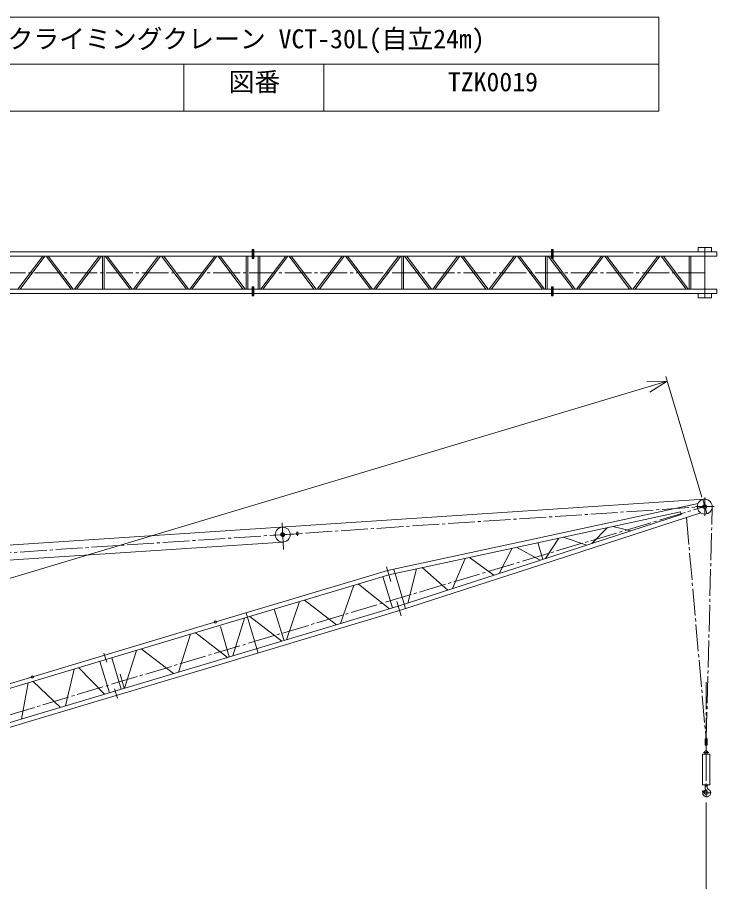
# Model space of a CAD drawing. Units: millimetres, scale not verified. Extents: x -17479 to 17501, y -24773 to 27267.
# Drawn here: x -3178 to 10909, y 9864 to 27267 of the extents above; entities that cross this region are included whole.
import ezdxf
from ezdxf.enums import TextEntityAlignment as Align

# ---------------------------------------------------------------- set-up
doc = ezdxf.new("R2010")
doc.units = ezdxf.units.MM
doc.header["$LTSCALE"] = 60
doc.linetypes.add('CHAIN2', pattern=[12, 9, -1, 1, -1])
for name, color, linetype, lineweight in [('0-3_05 寸法', 7, 'Continuous', 18), ('0-4_10 当社外形線', 3, 'Continuous', 18), ('0-5_12 当社中心線', 3, 'CHAIN2', 18)]:
    doc.layers.add(name, color=color, linetype=linetype, lineweight=lineweight)
doc.styles.add('ＭＳ ゴシック', font='')
doc.styles.get('ＭＳ ゴシック').set_extended_font_data('MS Gothic')

msp = doc.modelspace()

# ---------------------------------------------------------------- linework, layer by layer
at = {"layer": '0-3_05 寸法'}
for p, q in [((-10451.31, 26323.15), (9743.77, 26323.15)), ((177.37, 26323.15), (177.37, 25379.75)), ((2999.36, 26323.15), (2999.36, 25379.75)), ((10611.99, 17607.71), (9885.33, 20034.81)), ((9914.02, 19939.01), (9530.82, 19824.29)), ((-13173.46, 13026.8), (9530.82, 19824.29)), ((10698.69, 11456.78), (10698.69, 9175.48))]:
    msp.add_line(p, q, dxfattribs=at)
msp.add_lwpolyline([(-10451.31, 27266.54), (9743.77, 27266.54), (9743.77, 25379.75), (-10451.31, 25379.75)], close=True, dxfattribs=at)
msp.add_lwpolyline([(9500.08, 19926.96), (9914.02, 19939.01), (9561.56, 19721.61)], dxfattribs=at)
at = {"layer": '0-4_10 当社外形線'}
for p, q in [((10537.4, 22545.31), (10537.4, 22632.33)), ((10537.4, 22632.33), (10801.46, 22632.33)), ((10669.43, 22632.29), (10669.43, 21618.07)), ((10801.46, 22545.31), (10801.46, 22632.33)), ((1549.68, 22544.66), (-4442.32, 22544.7)), ((1549.69, 22455.56), (-4442.32, 22455.6)), ((-3165.68, 21794.69), (-2664.63, 22455.58)), ((-3123.02, 21794.69), (-2621.95, 22455.58)), ((-2096.02, 21794.69), (-2597.07, 22455.58)), ((-2053.36, 21794.68), (-2554.4, 22455.58)), ((-2028.47, 21794.68), (-1527.42, 22455.58)), ((-1985.81, 21794.68), (-1484.76, 22455.57)), ((-1463.31, 22455.58), (-1463.32, 21794.68)), ((-1429.32, 22455.58), (-1429.32, 21794.67)), ((-906.82, 21794.67), (-1407.87, 22455.58)), ((-864.16, 21794.67), (-1365.21, 22455.58)), ((-839.27, 21794.67), (-338.22, 22455.57)), ((-796.61, 21794.67), (-295.56, 22455.57)), ((230.38, 21794.66), (-270.67, 22455.57)), ((273.04, 21794.66), (-228.01, 22455.57)), ((297.93, 21794.67), (798.98, 22455.56)), ((340.6, 21794.67), (841.65, 22455.56)), ((1367.57, 21794.66), (866.52, 22455.56)), ((1410.24, 21794.66), (909.2, 22455.56)), ((1431.69, 22455.56), (1431.68, 21794.66)), ((1465.69, 22455.56), (1465.69, 21794.66)), ((1549.69, 22590.11), (1568.69, 22590.11)), ((1568.69, 22590.11), (1568.69, 22410.11)), ((1568.69, 22590.11), (1568.69, 22410.11)), ((1587.68, 22590.11), (1568.69, 22590.11)), ((1568.69, 22590.11), (1568.69, 22410.11)), ((1568.69, 22590.11), (1568.69, 22410.11)), ((7579.68, 22544.75), (1587.68, 22544.8)), ((7579.68, 22455.66), (1587.68, 22455.7)), ((1671.68, 22455.7), (1671.68, 21794.8)), ((1705.68, 22455.7), (1705.67, 21794.79)), ((1727.11, 21794.8), (2228.17, 22455.69)), ((1769.79, 21794.79), (2270.83, 22455.69)), ((2796.77, 21794.79), (2295.71, 22455.69)), ((2839.43, 21794.79), (2338.39, 22455.69)), ((2864.31, 21794.79), (3365.37, 22455.68)), ((2906.98, 21794.79), (3408.04, 22455.68)), ((3933.97, 21794.78), (3432.92, 22455.68)), ((3976.63, 21794.78), (3475.59, 22455.68)), ((4001.52, 21794.78), (4502.57, 22455.67)), ((4044.18, 21794.78), (4545.23, 22455.67)), ((4566.68, 22455.67), (4566.67, 21794.78)), ((4600.67, 22455.68), (4600.68, 21794.77)), ((5123.17, 21794.77), (4622.12, 22455.67)), ((5165.84, 21794.77), (4664.79, 22455.68)), ((5190.72, 21794.77), (5691.78, 22455.67)), ((5233.38, 21794.77), (5734.44, 22455.67)), ((6260.38, 21794.76), (5759.33, 22455.67)), ((6303.04, 21794.76), (5801.99, 22455.67)), ((6327.92, 21794.77), (6828.97, 22455.66)), ((6370.59, 21794.76), (6871.64, 22455.66)), ((7397.57, 21794.76), (6896.52, 22455.66)), ((7440.23, 21794.75), (6939.19, 22455.66)), ((7461.68, 22455.66), (7461.68, 21794.76)), ((7495.68, 22455.65), (7495.68, 21794.76)), ((8018.17, 21794.77), (7517.12, 22455.67)), ((8060.84, 21794.77), (7559.79, 22455.68)), ((7579.68, 22590.2), (7598.68, 22590.21)), ((7598.68, 22590.21), (7598.68, 22410.21)), ((7598.68, 22590.21), (7598.68, 22410.21)), ((7617.68, 22590.21), (7598.68, 22590.21)), ((7598.68, 22590.21), (7598.68, 22410.21)), ((7598.68, 22590.21), (7598.68, 22410.21)), ((10909.43, 22544.74), (7617.68, 22544.77)), ((10909.43, 22455.65), (7617.68, 22455.67)), ((8085.72, 21794.77), (8586.78, 22455.67)), ((8128.38, 21794.77), (8629.44, 22455.67)), ((9155.38, 21794.76), (8654.33, 22455.67)), ((9198.04, 21794.76), (8696.99, 22455.67)), ((9222.92, 21794.77), (9723.97, 22455.66)), ((9265.59, 21794.76), (9766.64, 22455.66)), ((10292.57, 21794.76), (9791.52, 22455.66)), ((10335.24, 21794.75), (9834.19, 22455.66)), ((10356.69, 22455.66), (10356.68, 21794.76)), ((10390.68, 22455.65), (10390.68, 21794.76)), ((10537.4, 22545.31), (10801.46, 22545.31)), ((10909.43, 22544.74), (10909.43, 22456.22)), ((1549.68, 21794.66), (-4442.32, 21794.69)), ((1549.68, 21840.11), (1568.69, 21840.11)), ((1568.69, 21840.11), (1568.68, 21660.11)), ((1568.69, 21840.11), (1568.68, 21660.11)), ((1568.69, 21840.11), (1568.68, 21660.11)), ((1568.69, 21840.11), (1568.68, 21660.11)), ((1587.68, 21840.11), (1568.69, 21840.11)), ((7579.67, 21794.76), (1587.67, 21794.79)), ((7579.67, 21840.21), (7598.68, 21840.21)), ((7598.68, 21840.21), (7598.68, 21660.21)), ((7598.68, 21840.21), (7598.68, 21660.21)), ((7617.67, 21840.21), (7598.68, 21840.21)), ((7598.68, 21840.21), (7598.68, 21660.21)), ((7598.68, 21840.21), (7598.68, 21660.21)), ((10909.43, 21794.75), (7617.67, 21794.77)), ((10909.43, 21794.75), (10909.43, 21706.23)), ((1549.68, 21705.56), (-4442.32, 21705.6)), ((7579.67, 21705.66), (1587.67, 21705.69)), ((10909.43, 21705.65), (7617.68, 21705.67)), ((10537.4, 21705.09), (10537.4, 21618.07)), ((10537.4, 21705.09), (10801.46, 21705.09)), ((10537.4, 21618.07), (10801.46, 21618.07)), ((10801.46, 21705.09), (10801.46, 21618.07)), ((-13147.06, 15988.55), (10659.06, 17565.44)), ((10711.63, 17274.89), (10627.08, 17557.33)), ((10179.17, 17310.97), (10195.99, 17254.78)), ((8393.22, 16671.54), (8712.05, 16994.11)), ((8817.65, 17016.92), (9177.98, 16925.43)), ((7462.15, 16370.32), (7726.81, 16781.32)), ((7814.72, 16800.3), (8291.74, 16638.71)), ((-13130.12, 15687.66), (2176, 16702.45)), ((6525.65, 16067.34), (6788.38, 16578.63)), ((7304.25, 16690.05), (7405.46, 16351.98)), ((5589.59, 15764.5), (5839.68, 16373.74)), ((5930.89, 16393.44), (6419.18, 16032.89)), ((4259.01, 16201.37), (4347.52, 15905.81)), ((4974.4, 16186.85), (5490.89, 15732.57)), ((4403.21, 16155.56), (4640.58, 15362.88)), ((4687.48, 15472.65), (4864.71, 16163.16)), ((4186.73, 16007.02), (4376.05, 15374.76)), ((3330.26, 15061.6), (3599.49, 15831.17)), ((2242.77, 14735.96), (2505.63, 15503.62)), ((2604.35, 15533.18), (3252.24, 15038.24)), ((4467.52, 15505.05), (4554.53, 15214.5)), ((1992.94, 15350.1), (2189.07, 14730.3)), ((1166.43, 14413.65), (1400.63, 15172.74)), ((1429.46, 15280.12), (1672.57, 14468.07)), ((1508.9, 15205.16), (2147.24, 14707.35)), ((916.78, 15005.15), (1091.59, 14391.24)), ((66.2, 14084.19), (309.96, 14846.14)), ((-1432.97, 14468.01), (-1377.02, 14281.06)), ((-1018.11, 13759.5), (-774.35, 14521.45)), ((-682, 14549.1), (-34.11, 14054.16)), ((-1513.24, 14300.24), (-1324.01, 13667.94)), ((-1273.73, 14371.91), (-1084.51, 13739.62)), ((-2033.38, 14144.5), (-2210.14, 13402.62)), ((-1419.81, 13639.27), (-1937.59, 14173.18)), ((-1023.74, 13761.55), (-1108.3, 14043.99)), ((-3096.27, 13137.28), (-2957.13, 13867.9)), ((-2861.34, 13896.58), (-2305.94, 13373.93)), ((-1217.94, 13749.49), (-1161.99, 13562.55)), ((10686.38, 11714.69), (10649.62, 11678.54)), ((10653.76, 11670.63), (10693.07, 11707.05)), ((10673.82, 11813.49), (10673.82, 11758.9)), ((10718.82, 11813.69), (10718.82, 11765.77))]:
    msp.add_line(p, q, dxfattribs=at)
for points in [[(1549.69, 22590.11), (1549.68, 22410.11), (1568.69, 22410.11)], [(1587.68, 22590.11), (1587.69, 22410.11), (1568.69, 22410.11)], [(7579.68, 22590.2), (7579.68, 22410.21), (7598.68, 22410.21)], [(7617.68, 22590.21), (7617.68, 22410.21), (7598.68, 22410.21)], [(1549.68, 21840.11), (1549.68, 21660.11), (1568.68, 21660.11)], [(1587.68, 21840.11), (1587.68, 21660.1), (1568.68, 21660.11)], [(7579.67, 21840.21), (7579.67, 21660.21), (7598.68, 21660.21)], [(7617.67, 21840.21), (7617.68, 21660.2), (7598.68, 21660.21)], [(4280.65, 16129.09), (7211.66, 16762.13), (10533.65, 17479.61)], [(4306.55, 16042.61), (7237.55, 16675.65), (10179.17, 17310.97)], [(10195.99, 17254.78), (7340.72, 16331.03), (4495.79, 15410.63)], [(10591.25, 17288.06), (7366.54, 16244.79), (4521.62, 15324.4)], [(6874.66, 16597.27), (7336.91, 16343.75), (7352.91, 16334.98)], [(-10003.06, 11852.05), (-9620.11, 11966.71), (-6267.2, 12970.69), (-2914.29, 13974.67), (438.63, 14978.65), (3791.54, 15982.63), (4280.65, 16129.09)], [(4306.47, 16042.88), (3817.35, 15896.42), (464.44, 14892.44), (-2888.48, 13888.46), (-6241.39, 12884.48), (-9594.3, 11880.5), (-9977.24, 11765.83)], [(3690.25, 15858.35), (3872.1, 15713.55), (4319.03, 15357.68)], [(4521.62, 15324.4), (4032.52, 15177.71), (680.04, 14172.28), (-2672.44, 13166.84), (-6024.91, 12161.41), (-9377.38, 11155.97), (-9760.29, 11041.14), (-10501.31, 10862.22)], [(-9787.95, 11133.56), (-9405.01, 11248.22), (-6052.1, 12252.2), (-2699.18, 13256.18), (653.73, 14260.16), (4006.64, 15264.14), (4495.8, 15410.61)], [(411.86, 14876.65), (486.46, 14818.88), (1053.38, 14379.8)]]:
    msp.add_lwpolyline(points, dxfattribs=at)
for points in [[(10674.31, 12612.51), (10718.67, 12612.51), (10718.67, 12739.64), (10674.31, 12739.64)], [(10621.32, 11813.49), (10772.26, 11813.49), (10772.26, 12434.3), (10621.32, 12434.3)]]:
    msp.add_lwpolyline(points, close=True, dxfattribs=at)
for centre, radius in [((10669.18, 17415.78), 150), ((10669.18, 17415.78), 40), ((10669.18, 17415.78), 20), ((2169.07, 16852.29), 150), ((2169.07, 16852.29), 40), ((2463.95, 16871.84), 25), ((2169.07, 16852.29), 25), ((810.32, 15089.95), 23.46), ((-2875.97, 13986.15), 23.46), ((10696.6, 12748.34), 9.55), ((10696.32, 12470.77), 34)]:
    msp.add_circle(centre, radius, dxfattribs=at)
for centre, radius, start, end in [((10630.81, 11682.55), 10.42, 63.30494, 226.77126), ((10541.36, 11643.61), 88.08, 8.6005, 20.8502), ((10707.4, 11653.26), 79.03, 177.442, 61.83449), ((10613.97, 11654.81), 42.82, 2.63594, 61.24288), ((10696.33, 11657.33), 40.02, 181.35493, 65.68306), ((10738.72, 11753.73), 65.29, 173.72961, 246.62089), ((10769.43, 11766.35), 49.97, 179.09731, 241.03925)]:
    msp.add_arc(centre, radius, start, end, dxfattribs=at)
at = {"layer": '0-5_12 当社中心線'}
for p, q in [((10669.43, 22125.18), (-15948.66, 22125.18)), ((10669.43, 17230.28), (10669.43, 17601.43)), ((-13895.85, 15787.19), (10669.43, 17415.86)), ((-13007.25, 10327.52), (10669.43, 17415.86)), ((10483.85, 17415.86), (10855.01, 17415.86)), ((10698.69, 12739.64), (10819.38, 17411.98)), ((2158.06, 17090.26), (2184.07, 16527.82)), ((10300.37, 17193.96), (10696.32, 12731.95)), ((2461.97, 16917.16), (2466.16, 16826.53)), ((1980.88, 16843.58), (2391.86, 16862.59)), ((10698.69, 13878.37), (10698.69, 11566.45)), ((10682.16, 12747.7), (10714.21, 12748.34)), ((10698.69, 12612.72), (10698.69, 12465.54)), ((10642.82, 12465.54), (10751.81, 12465.54)), ((10620.81, 11656.78), (10799.71, 11656.78))]:
    msp.add_line(p, q, dxfattribs=at)

# ---------------------------------------------------------------- texts
at = {"layer": '0-3_05 寸法', "style": 'ＭＳ ゴシック'}
for s, p in [('図面名称    \u3000\u3000\u3000\u3000\u3000\u3000クライミングクレーン VCT-30L(自立24m)', (-9611.31, 26527.89)), ('\u3000\u3000竹本機械工業株式会社      \u3000\u3000\u3000\u3000\u3000 図番     \u3000\u3000\u3000\u3000TZK0019', (-9576.65, 25661.23))]:
    msp.add_text(s, height=381.2, dxfattribs=at).set_placement(p, align=Align.BOTTOM_LEFT)

doc.saveas('drawing.dxf')
